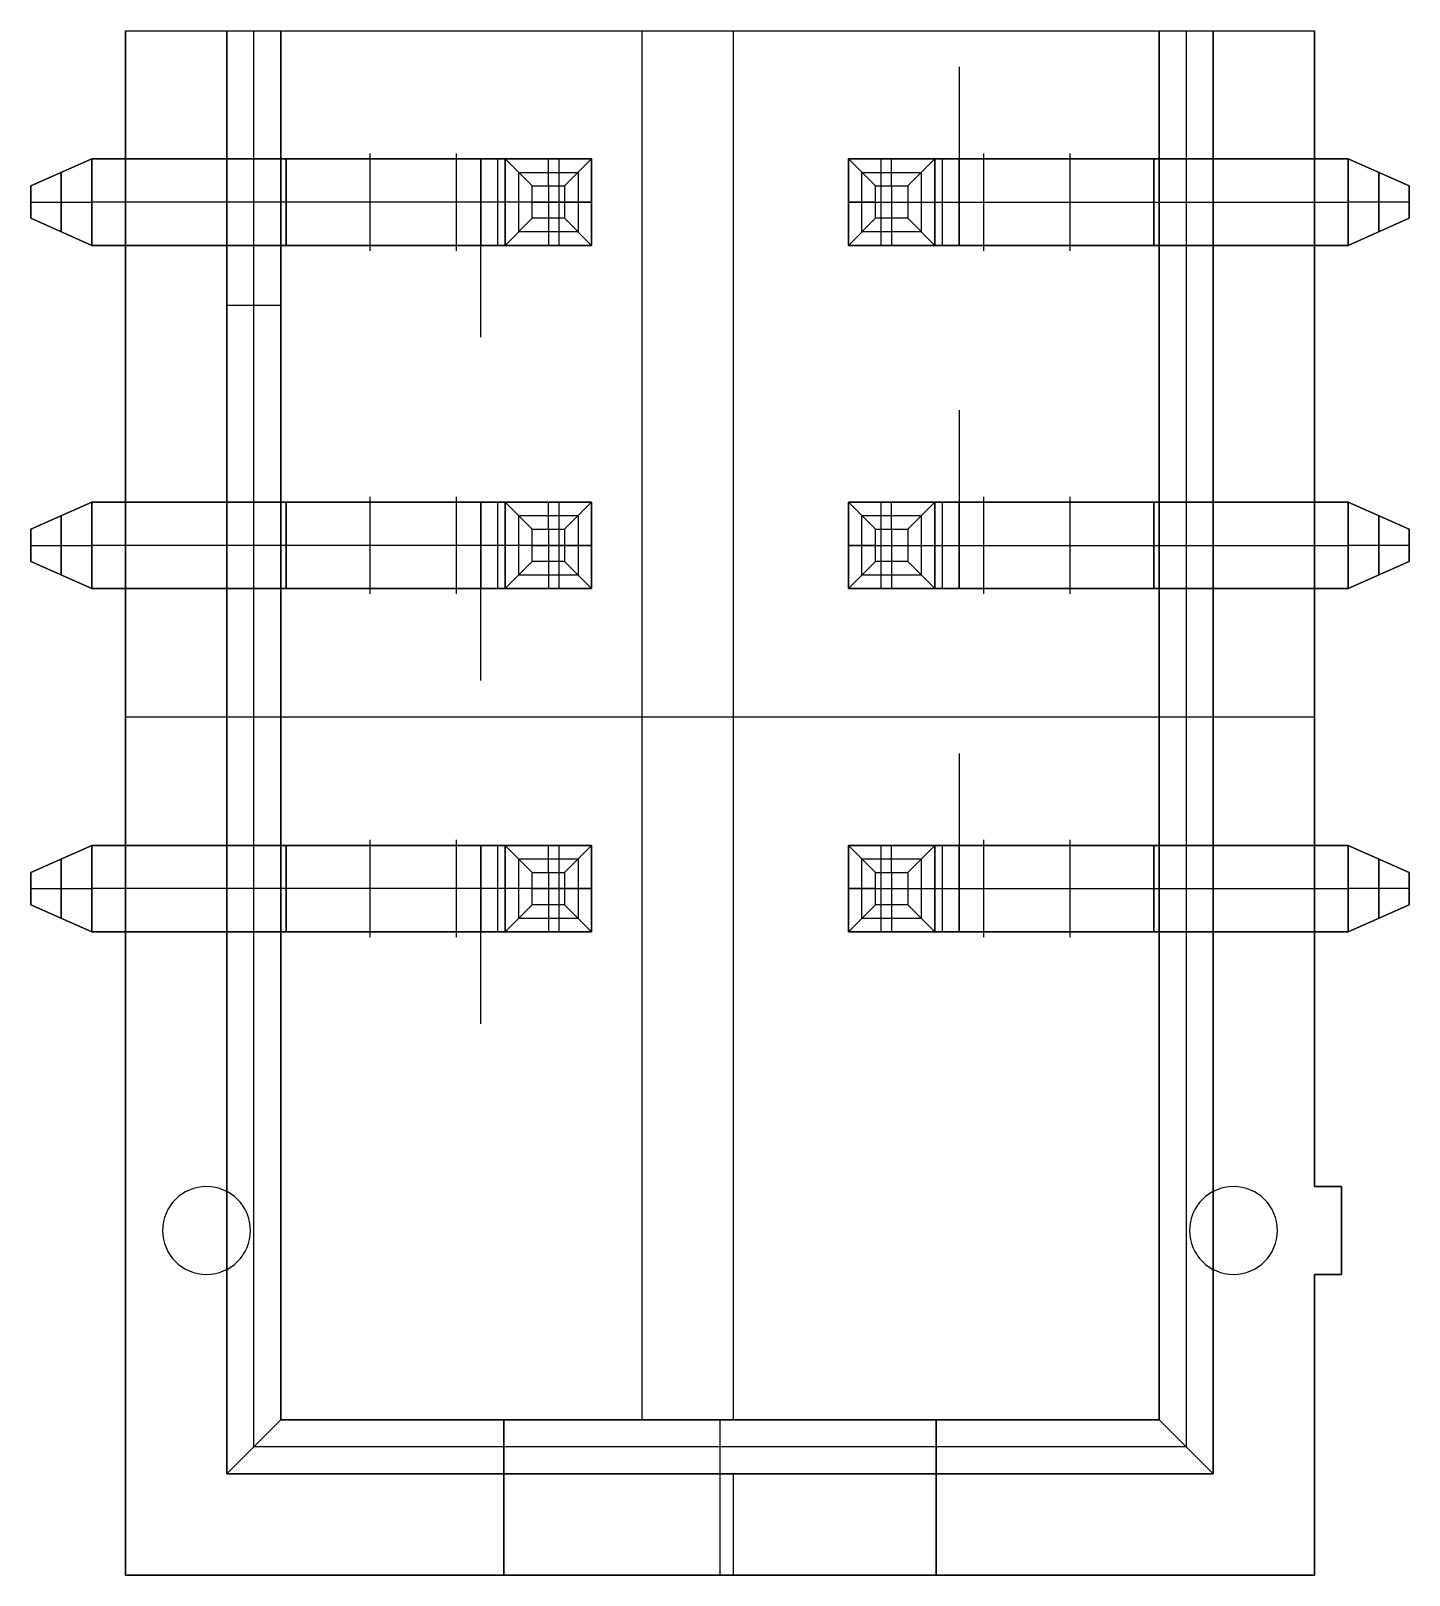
# Model space of a CAD drawing. Extents: x -5.1 to 5.1, y -25.4 to 25.4.
# Drawn here: x -5.1 to 5.1, y -25.4 to -13.97 of the extents above; entities that cross this region are included whole.
import ezdxf

# ---------------------------------------------------------------- set-up
doc = ezdxf.new("R2010")
doc.units = 0
doc.layers.add('IGES_LEVEL_0', color=8, linetype='CONTINUOUS')

msp = doc.modelspace()

# ---------------------------------------------------------------- linework, layer by layer
at = {"layer": 'IGES_LEVEL_0'}
for p, q in [((-4.4, -13.973), (4.4, -13.973)), ((-4.4, -19.05), (-4.4, -13.973)), ((-4.4, -19.05), (-4.4, -13.973)), ((-4.4, -13.973), (-3.65, -13.973)), ((-4.4, -19.05), (-4.4, -13.973)), ((-4.4, -19.05), (-4.4, -13.973)), ((-4.4, -13.973), (-4.4, -19.05)), ((-4.4, -19.05), (-4.4, -13.973)), ((-4.4, -19.05), (-4.4, -13.973)), ((-3.65, -19.05), (-3.65, -13.973)), ((-3.65, -13.973), (-3.65, -19.05)), ((-3.65, -13.973), (-3.25, -13.973)), ((-3.65, -19.05), (-3.65, -13.973)), ((-3.45, -19.05), (-3.45, -13.973)), ((-3.25, -13.973), (3.25, -13.973)), ((-3.25, -19.05), (-3.25, -13.973)), ((-3.25, -13.973), (-3.25, -19.05)), ((-3.25, -19.05), (-3.25, -13.973)), ((-3.25, -13.973), (-3.25, -19.05)), ((-3.25, -19.05), (-3.25, -13.973)), ((-3.25, -13.973), (-3.25, -19.05)), ((-3.25, -19.05), (-3.25, -13.973)), ((-0.575, -19.05), (-0.575, -13.973)), ((0.1, -19.05), (0.1, -13.973)), ((3.25, -13.973), (3.25, -19.05)), ((3.25, -19.05), (3.25, -13.973)), ((3.25, -13.973), (3.65, -13.973)), ((3.25, -19.05), (3.25, -13.973)), ((3.25, -13.973), (3.25, -19.05)), ((3.25, -19.05), (3.25, -13.973)), ((3.25, -13.973), (3.25, -19.05)), ((3.25, -13.973), (3.25, -19.05)), ((3.45, -13.973), (3.45, -19.05)), ((3.65, -13.973), (3.65, -19.05)), ((3.65, -13.973), (4.4, -13.973)), ((3.65, -19.05), (3.65, -13.973)), ((3.65, -13.973), (3.65, -19.05)), ((4.4, -13.973), (4.4, -19.05)), ((4.4, -13.973), (4.4, -19.05)), ((4.4, -13.973), (4.4, -19.05)), ((4.4, -19.05), (4.4, -13.973)), ((4.4, -13.973), (4.4, -19.05)), ((4.4, -13.973), (4.4, -19.05)), ((4.4, -13.973), (4.4, -19.05)), ((1.77, -14.24), (1.77, -15.24)), ((1.77, -14.24), (1.77, -15.24)), ((-5.1, -15.12), (-4.65, -14.92)), ((-5.1, -15.12), (-4.65, -14.92)), ((-4.65, -14.92), (-4.65, -15.56)), ((-4.65, -15.56), (-4.65, -14.92)), ((-1.77, -14.92), (-4.65, -14.92)), ((-1.77, -14.92), (-4.65, -14.92)), ((-2.59, -15.6), (-2.59, -14.88)), ((-1.95, -15.6), (-1.95, -14.88)), ((-1.77, -14.92), (-1.77, -15.56)), ((-1.77, -15.56), (-1.77, -14.92)), ((-0.95, -14.92), (-1.77, -14.92)), ((-1.59, -14.92), (-1.77, -14.92)), ((-1.59, -14.92), (-0.95, -14.92)), ((-1.39, -15.12), (-1.59, -14.92)), ((-1.59, -15.56), (-1.59, -14.92)), ((-1.59, -15.56), (-1.59, -14.92)), ((-1.15, -15.12), (-0.95, -14.92)), ((-0.95, -14.92), (-0.95, -15.56)), ((-0.95, -15.56), (-0.95, -14.92)), ((1.15, -15.12), (0.95, -14.92)), ((0.95, -15.56), (0.95, -14.92)), ((0.95, -14.92), (1.59, -14.92)), ((0.95, -14.92), (0.95, -15.56)), ((1.77, -14.92), (0.95, -14.92)), ((1.39, -15.12), (1.59, -14.92)), ((1.59, -14.92), (1.59, -15.56)), ((1.59, -14.92), (1.77, -14.92)), ((1.59, -14.92), (1.59, -15.56)), ((1.77, -14.92), (4.65, -14.92)), ((1.77, -14.92), (1.77, -15.56)), ((1.77, -15.56), (1.77, -14.92)), ((1.77, -14.92), (4.65, -14.92)), ((1.95, -14.88), (1.95, -15.6)), ((2.59, -14.88), (2.59, -15.6)), ((4.65, -14.92), (4.65, -15.56)), ((5.1, -15.12), (4.65, -14.92)), ((5.1, -15.12), (4.65, -14.92)), ((4.65, -15.56), (4.65, -14.92)), ((-5.1, -15.36), (-5.1, -15.12)), ((-5.1, -15.12), (-5.1, -15.36)), ((-1.39, -15.12), (-1.15, -15.12)), ((-1.39, -15.36), (-1.39, -15.12)), ((-1.15, -15.12), (-1.15, -15.36)), ((1.15, -15.36), (1.15, -15.12)), ((1.15, -15.12), (1.39, -15.12)), ((1.39, -15.12), (1.39, -15.36)), ((5.1, -15.36), (5.1, -15.12)), ((5.1, -15.12), (5.1, -15.36)), ((-1.77, -16.24), (-1.77, -15.24)), ((-1.77, -16.24), (-1.77, -15.24)), ((-5.1, -15.36), (-4.65, -15.56)), ((-5.1, -15.36), (-4.65, -15.56)), ((-1.39, -15.36), (-1.59, -15.56)), ((-1.15, -15.36), (-1.39, -15.36)), ((-1.15, -15.36), (-0.95, -15.56)), ((1.15, -15.36), (0.95, -15.56)), ((1.39, -15.36), (1.15, -15.36)), ((1.39, -15.36), (1.59, -15.56)), ((5.1, -15.36), (4.65, -15.56)), ((5.1, -15.36), (4.65, -15.56)), ((-1.77, -15.56), (-4.65, -15.56)), ((-1.77, -15.56), (-4.65, -15.56)), ((-1.59, -15.56), (-1.77, -15.56)), ((-1.77, -15.56), (-0.95, -15.56)), ((-0.95, -15.56), (-1.59, -15.56)), ((1.59, -15.56), (0.95, -15.56)), ((0.95, -15.56), (1.77, -15.56)), ((1.59, -15.56), (1.77, -15.56)), ((1.77, -15.56), (4.65, -15.56)), ((1.77, -15.56), (4.65, -15.56)), ((-3.65, -16.003), (-3.25, -16.003)), ((1.77, -16.78), (1.77, -17.78)), ((1.77, -16.78), (1.77, -17.78)), ((-5.1, -17.66), (-4.65, -17.46)), ((-5.1, -17.66), (-4.65, -17.46)), ((-4.65, -17.46), (-4.65, -18.1)), ((-4.65, -18.1), (-4.65, -17.46)), ((-1.77, -17.46), (-4.65, -17.46)), ((-1.77, -17.46), (-4.65, -17.46)), ((-2.59, -18.14), (-2.59, -17.42)), ((-1.95, -18.14), (-1.95, -17.42)), ((-1.77, -17.46), (-1.77, -18.1)), ((-1.77, -18.1), (-1.77, -17.46)), ((-0.95, -17.46), (-1.77, -17.46)), ((-1.59, -17.46), (-1.77, -17.46)), ((-1.59, -17.46), (-0.95, -17.46)), ((-1.39, -17.66), (-1.59, -17.46)), ((-1.59, -18.1), (-1.59, -17.46)), ((-1.59, -18.1), (-1.59, -17.46)), ((-1.15, -17.66), (-0.95, -17.46)), ((-0.95, -17.46), (-0.95, -18.1)), ((-0.95, -18.1), (-0.95, -17.46)), ((1.15, -17.66), (0.95, -17.46)), ((0.95, -18.1), (0.95, -17.46)), ((0.95, -17.46), (1.59, -17.46)), ((0.95, -17.46), (0.95, -18.1)), ((1.77, -17.46), (0.95, -17.46)), ((1.39, -17.66), (1.59, -17.46)), ((1.59, -17.46), (1.59, -18.1)), ((1.59, -17.46), (1.77, -17.46)), ((1.59, -17.46), (1.59, -18.1)), ((1.77, -17.46), (4.65, -17.46)), ((1.77, -17.46), (1.77, -18.1)), ((1.77, -18.1), (1.77, -17.46)), ((1.77, -17.46), (4.65, -17.46)), ((1.95, -17.42), (1.95, -18.14)), ((2.59, -17.42), (2.59, -18.14)), ((4.65, -17.46), (4.65, -18.1)), ((5.1, -17.66), (4.65, -17.46)), ((5.1, -17.66), (4.65, -17.46)), ((4.65, -18.1), (4.65, -17.46)), ((-5.1, -17.9), (-5.1, -17.66)), ((-5.1, -17.66), (-5.1, -17.9)), ((-1.39, -17.66), (-1.15, -17.66)), ((-1.39, -17.9), (-1.39, -17.66)), ((-1.15, -17.66), (-1.15, -17.9)), ((1.15, -17.9), (1.15, -17.66)), ((1.15, -17.66), (1.39, -17.66)), ((1.39, -17.66), (1.39, -17.9)), ((5.1, -17.9), (5.1, -17.66)), ((5.1, -17.66), (5.1, -17.9)), ((-1.77, -18.78), (-1.77, -17.78)), ((-1.77, -18.78), (-1.77, -17.78)), ((-5.1, -17.9), (-4.65, -18.1)), ((-5.1, -17.9), (-4.65, -18.1)), ((-1.39, -17.9), (-1.59, -18.1)), ((-1.15, -17.9), (-1.39, -17.9)), ((-1.15, -17.9), (-0.95, -18.1)), ((1.15, -17.9), (0.95, -18.1)), ((1.39, -17.9), (1.15, -17.9)), ((1.39, -17.9), (1.59, -18.1)), ((5.1, -17.9), (4.65, -18.1)), ((5.1, -17.9), (4.65, -18.1)), ((-1.77, -18.1), (-4.65, -18.1)), ((-1.77, -18.1), (-4.65, -18.1)), ((-1.59, -18.1), (-1.77, -18.1)), ((-1.77, -18.1), (-0.95, -18.1)), ((-0.95, -18.1), (-1.59, -18.1)), ((1.59, -18.1), (0.95, -18.1)), ((0.95, -18.1), (1.77, -18.1)), ((1.59, -18.1), (1.77, -18.1)), ((1.77, -18.1), (4.65, -18.1)), ((1.77, -18.1), (4.65, -18.1)), ((-4.4, -19.05), (4.4, -19.05)), ((-4.4, -19.05), (-3.65, -19.05)), ((-4.4, -19.05), (4.4, -19.05)), ((-4.4, -25.4), (-4.4, -19.05)), ((-4.4, -25.4), (-4.4, -19.05)), ((-4.4, -19.05), (-3.65, -19.05)), ((-4.4, -19.05), (-4.4, -25.4)), ((-4.4, -25.4), (-4.4, -19.05)), ((-4.4, -25.4), (-4.4, -19.05)), ((-4.4, -25.4), (-4.4, -19.05)), ((-4.4, -25.4), (-4.4, -19.05)), ((-3.65, -19.05), (-3.25, -19.05)), ((-3.65, -19.05), (-3.65, -24.65)), ((-3.65, -24.65), (-3.65, -19.05)), ((-3.65, -19.05), (-3.25, -19.05)), ((-3.65, -24.65), (-3.65, -19.05)), ((-3.45, -24.45), (-3.45, -19.05)), ((-3.25, -19.05), (3.25, -19.05)), ((-3.25, -19.05), (3.25, -19.05)), ((-3.25, -24.25), (-3.25, -19.05)), ((-3.25, -19.05), (-3.25, -24.25)), ((-3.25, -24.25), (-3.25, -19.05)), ((-3.25, -24.25), (-3.25, -19.05)), ((-3.25, -19.05), (-3.25, -24.25)), ((-3.25, -24.25), (-3.25, -19.05)), ((-3.25, -19.05), (-3.25, -24.25)), ((-0.575, -24.25), (-0.575, -19.05)), ((0.1, -24.25), (0.1, -19.05)), ((3.25, -19.05), (3.65, -19.05)), ((3.25, -19.05), (3.25, -24.25)), ((3.25, -19.05), (3.65, -19.05)), ((3.25, -24.25), (3.25, -19.05)), ((3.25, -24.25), (3.25, -19.05)), ((3.25, -19.05), (3.25, -24.25)), ((3.25, -19.05), (3.25, -24.25)), ((3.25, -19.05), (3.25, -24.25)), ((3.25, -24.25), (3.25, -19.05)), ((3.45, -19.05), (3.45, -24.45)), ((3.65, -19.05), (4.4, -19.05)), ((3.65, -19.05), (4.4, -19.05)), ((3.65, -24.65), (3.65, -19.05)), ((3.65, -19.05), (3.65, -24.65)), ((3.65, -19.05), (3.65, -24.65)), ((4.4, -19.05), (4.4, -22.525)), ((4.4, -19.05), (4.4, -22.525)), ((4.4, -19.05), (4.4, -22.525)), ((4.4, -22.525), (4.4, -19.05)), ((4.4, -19.05), (4.4, -22.525)), ((4.4, -19.05), (4.4, -22.525)), ((4.4, -19.05), (4.4, -22.525)), ((1.77, -19.32), (1.77, -20.32)), ((1.77, -19.32), (1.77, -20.32)), ((-4.4, -21.07), (-4.4, -19.57)), ((-4.4, -19.57), (-4.4, -20.32)), ((-2.59, -20.68), (-2.59, -19.96)), ((-1.95, -20.68), (-1.95, -19.96)), ((1.95, -19.96), (1.95, -20.68)), ((2.59, -19.96), (2.59, -20.68)), ((-5.1, -20.2), (-4.65, -20)), ((-5.1, -20.2), (-4.65, -20)), ((-4.65, -20), (-4.65, -20.64)), ((-4.65, -20.64), (-4.65, -20)), ((-1.77, -20), (-4.65, -20)), ((-1.77, -20), (-4.65, -20)), ((-1.77, -20), (-1.77, -20.64)), ((-1.77, -20.64), (-1.77, -20)), ((-0.95, -20), (-1.77, -20)), ((-1.59, -20), (-1.77, -20)), ((-0.95, -20), (-1.59, -20)), ((-1.59, -20), (-1.59, -20.64)), ((-0.95, -20), (-1.59, -20)), ((-1.59, -20), (-1.59, -20.64)), ((-1.59, -20), (-0.95, -20)), ((-1.39, -20.2), (-1.59, -20)), ((-1.59, -20.64), (-1.59, -20)), ((-1.59, -20.64), (-1.59, -20)), ((-1.15, -20.2), (-0.95, -20)), ((-0.95, -20.64), (-0.95, -20)), ((-0.95, -20.64), (-0.95, -20)), ((-0.95, -20), (-0.95, -20.64)), ((-0.95, -20.64), (-0.95, -20)), ((1.59, -20), (0.95, -20)), ((0.95, -20), (0.95, -20.64)), ((1.59, -20), (0.95, -20)), ((0.95, -20), (0.95, -20.64)), ((1.15, -20.2), (0.95, -20)), ((0.95, -20.64), (0.95, -20)), ((0.95, -20), (1.59, -20)), ((0.95, -20), (0.95, -20.64)), ((1.77, -20), (0.95, -20)), ((1.39, -20.2), (1.59, -20)), ((1.59, -20.64), (1.59, -20)), ((1.59, -20.64), (1.59, -20)), ((1.59, -20), (1.59, -20.64)), ((1.59, -20), (1.77, -20)), ((1.59, -20), (1.59, -20.64)), ((1.77, -20), (4.65, -20)), ((1.77, -20), (1.77, -20.64)), ((1.77, -20.64), (1.77, -20)), ((1.77, -20), (4.65, -20)), ((4.65, -20), (4.65, -20.64)), ((5.1, -20.2), (4.65, -20)), ((5.1, -20.2), (4.65, -20)), ((4.65, -20.64), (4.65, -20)), ((-5.1, -20.44), (-5.1, -20.2)), ((-5.1, -20.2), (-5.1, -20.44)), ((-1.39, -20.2), (-1.15, -20.2)), ((-1.39, -20.44), (-1.39, -20.2)), ((-1.15, -20.2), (-1.15, -20.44)), ((1.15, -20.44), (1.15, -20.2)), ((1.15, -20.2), (1.39, -20.2)), ((1.39, -20.2), (1.39, -20.44)), ((5.1, -20.44), (5.1, -20.2)), ((5.1, -20.2), (5.1, -20.44)), ((-4.4, -20.32), (-4.4, -21.07)), ((-1.77, -21.32), (-1.77, -20.32)), ((-1.77, -21.32), (-1.77, -20.32)), ((-5.1, -20.44), (-4.65, -20.64)), ((-5.1, -20.44), (-4.65, -20.64)), ((-1.39, -20.44), (-1.59, -20.64)), ((-1.15, -20.44), (-1.39, -20.44)), ((-1.15, -20.44), (-0.95, -20.64)), ((1.15, -20.44), (0.95, -20.64)), ((1.39, -20.44), (1.15, -20.44)), ((1.39, -20.44), (1.59, -20.64)), ((5.1, -20.44), (4.65, -20.64)), ((5.1, -20.44), (4.65, -20.64)), ((-1.77, -20.64), (-4.65, -20.64)), ((-1.77, -20.64), (-4.65, -20.64)), ((-1.59, -20.64), (-1.77, -20.64)), ((-1.77, -20.64), (-0.95, -20.64)), ((-1.59, -20.64), (-0.95, -20.64)), ((-1.59, -20.64), (-0.95, -20.64)), ((-0.95, -20.64), (-1.59, -20.64)), ((0.95, -20.64), (1.59, -20.64)), ((0.95, -20.64), (1.59, -20.64)), ((1.59, -20.64), (0.95, -20.64)), ((0.95, -20.64), (1.77, -20.64)), ((1.59, -20.64), (1.77, -20.64)), ((1.77, -20.64), (4.65, -20.64)), ((1.77, -20.64), (4.65, -20.64)), ((4.4, -22.525), (4.6, -22.525)), ((4.4, -22.525), (4.6, -22.525)), ((4.4, -22.525), (4.6, -22.525)), ((4.4, -22.525), (4.6, -22.525)), ((4.4, -22.525), (4.6, -22.525)), ((4.6, -22.525), (4.4, -22.525)), ((4.4, -22.525), (4.6, -22.525)), ((4.6, -22.525), (4.6, -23.175)), ((4.6, -22.525), (4.6, -23.175)), ((4.6, -22.525), (4.6, -23.175)), ((4.6, -22.525), (4.6, -23.175)), ((4.6, -22.525), (4.6, -23.175)), ((4.6, -23.175), (4.6, -22.525)), ((4.6, -22.525), (4.6, -23.175)), ((4.4, -23.175), (4.4, -25.4)), ((4.6, -23.175), (4.4, -23.175)), ((4.4, -23.175), (4.4, -25.4)), ((4.6, -23.175), (4.4, -23.175)), ((4.6, -23.175), (4.4, -23.175)), ((4.4, -23.175), (4.4, -25.4)), ((4.4, -23.175), (4.4, -25.4)), ((4.6, -23.175), (4.4, -23.175)), ((4.4, -23.175), (4.6, -23.175)), ((4.6, -23.175), (4.4, -23.175)), ((4.6, -23.175), (4.4, -23.175)), ((4.4, -23.175), (4.4, -25.4)), ((4.4, -25.4), (4.4, -23.175)), ((4.4, -23.175), (4.4, -25.4)), ((-3.25, -24.25), (-3.65, -24.65)), ((-3.65, -24.65), (-3.25, -24.25)), ((-3.65, -24.65), (-3.25, -24.25)), ((-1.6, -24.25), (-3.25, -24.25)), ((-3.25, -24.25), (3.25, -24.25)), ((-1.6, -24.25), (-3.25, -24.25)), ((-3.25, -24.25), (3.25, -24.25)), ((-1.6, -24.25), (-3.25, -24.25)), ((-3.25, -24.25), (3.25, -24.25)), ((-1.6, -24.25), (-3.25, -24.25)), ((-1.6, -24.25), (-1.6, -25.4)), ((1.6, -24.25), (-1.6, -24.25)), ((1.6, -24.25), (-1.6, -24.25)), ((-1.6, -24.25), (1.6, -24.25)), ((-1.6, -25.4), (-1.6, -24.25)), ((1.6, -24.25), (-1.6, -24.25)), ((-1.6, -25.4), (-1.6, -24.25)), ((-1.6, -24.25), (1.6, -24.25)), ((-1.6, -24.25), (1.6, -24.25)), ((1.6, -24.25), (-1.6, -24.25)), ((-1.6, -24.25), (1.6, -24.25)), ((-1.6, -25.4), (-1.6, -24.25)), ((-1.6, -24.25), (-1.6, -25.4)), ((-1.6, -25.4), (-1.6, -24.25)), ((1.6, -24.25), (-1.6, -24.25)), ((-1.6, -25.4), (-1.6, -24.25)), ((-1.6, -24.25), (1.6, -24.25)), ((0, -24.65), (0, -24.25)), ((0, -25.4), (0, -24.25)), ((1.6, -25.4), (1.6, -24.25)), ((3.25, -24.25), (1.6, -24.25)), ((1.6, -24.25), (1.6, -25.4)), ((3.25, -24.25), (1.6, -24.25)), ((1.6, -25.4), (1.6, -24.25)), ((3.25, -24.25), (1.6, -24.25)), ((3.25, -24.25), (1.6, -24.25)), ((1.6, -24.25), (1.6, -25.4)), ((1.6, -25.4), (1.6, -24.25)), ((1.6, -24.25), (1.6, -25.4)), ((1.6, -24.25), (1.6, -25.4)), ((3.65, -24.65), (3.25, -24.25)), ((3.65, -24.65), (3.25, -24.25)), ((3.25, -24.25), (3.65, -24.65)), ((3.45, -24.45), (-3.45, -24.45)), ((-3.65, -24.65), (3.65, -24.65)), ((3.65, -24.65), (-3.65, -24.65)), ((3.65, -24.65), (-3.65, -24.65)), ((0.1, -25.4), (0.1, -24.65)), ((-1.6, -25.4), (-4.4, -25.4)), ((4.4, -25.4), (-4.4, -25.4)), ((4.4, -25.4), (-4.4, -25.4)), ((-1.6, -25.4), (-4.4, -25.4)), ((-1.6, -25.4), (-4.4, -25.4)), ((-4.4, -25.4), (4.4, -25.4)), ((-1.6, -25.4), (-4.4, -25.4)), ((1.6, -25.4), (-1.6, -25.4)), ((1.6, -25.4), (-1.6, -25.4)), ((1.6, -25.4), (-1.6, -25.4)), ((4.4, -25.4), (1.6, -25.4)), ((4.4, -25.4), (1.6, -25.4)), ((4.4, -25.4), (1.6, -25.4)), ((4.4, -25.4), (1.6, -25.4))]:
    msp.add_line(p, q, dxfattribs=at)
at = {"layer": 'IGES_LEVEL_0', "color": 40}
for p, q in [((-5.1, -15.12), (-4.65, -14.92)), ((-5.1, -15.12), (-4.65, -14.92)), ((-4.65, -14.92), (-5.1, -15.12)), ((-5.1, -15.12), (-4.65, -14.92)), ((-4.65, -14.92), (-5.1, -15.12)), ((-4.65, -14.92), (-4.65, -15.56)), ((-4.65, -15.56), (-4.65, -14.92)), ((-4.65, -15.56), (-4.65, -14.92)), ((-4.65, -14.92), (-1.77, -14.92)), ((-1.77, -14.92), (-4.65, -14.92)), ((-4.65, -14.92), (-4.65, -15.56)), ((-1.77, -14.92), (-4.65, -14.92)), ((-4.65, -14.92), (-1.77, -14.92)), ((-3.21, -14.92), (-3.21, -15.56)), ((-3.21, -15.56), (-3.21, -14.92)), ((-1.77, -14.92), (-1.77, -15.56)), ((-1.77, -15.56), (-1.77, -14.92)), ((-1.77, -14.92), (-1.77, -15.56)), ((-0.95, -14.92), (-1.77, -14.92)), ((-1.77, -14.92), (-1.77, -15.56)), ((-1.59, -14.92), (-1.77, -14.92)), ((-0.95, -14.92), (-1.77, -14.92)), ((-1.77, -14.92), (-1.59, -14.92)), ((-1.643, -15.56), (-1.643, -14.92)), ((-0.95, -14.92), (-1.59, -14.92)), ((-1.59, -14.92), (-1.39, -15.12)), ((-1.39, -15.12), (-1.59, -14.92)), ((-1.59, -14.92), (-1.59, -15.56)), ((-1.59, -15.56), (-1.59, -14.92)), ((-1.59, -14.92), (-0.95, -14.92)), ((-1.59, -14.92), (-0.95, -14.92)), ((-1.59, -15.56), (-1.59, -14.92)), ((-1.59, -14.92), (-1.59, -15.56)), ((-1.59, -15.56), (-1.59, -14.92)), ((-1.27, -15.12), (-1.27, -14.92)), ((-1.19, -15.56), (-1.19, -14.92)), ((-0.95, -14.92), (-1.15, -15.12)), ((-1.15, -15.12), (-0.95, -14.92)), ((-0.95, -15.56), (-0.95, -14.92)), ((-0.95, -15.56), (-0.95, -14.92)), ((-0.95, -14.92), (-0.95, -15.56)), ((-0.95, -15.56), (-0.95, -14.92)), ((-0.95, -14.92), (-0.95, -15.56)), ((1.15, -15.12), (0.95, -14.92)), ((0.95, -14.92), (0.95, -15.56)), ((1.59, -14.92), (0.95, -14.92)), ((0.95, -14.92), (1.15, -15.12)), ((0.95, -14.92), (0.95, -15.56)), ((1.77, -14.92), (0.95, -14.92)), ((0.95, -14.92), (1.59, -14.92)), ((1.77, -14.92), (0.95, -14.92)), ((0.95, -14.92), (1.59, -14.92)), ((0.95, -15.56), (0.95, -14.92)), ((0.95, -14.92), (0.95, -15.56)), ((0.95, -15.56), (0.95, -14.92)), ((1.19, -14.92), (1.19, -15.56)), ((1.27, -15.12), (1.27, -14.92)), ((1.59, -14.92), (1.39, -15.12)), ((1.39, -15.12), (1.59, -14.92)), ((1.59, -15.56), (1.59, -14.92)), ((1.59, -14.92), (1.59, -15.56)), ((1.77, -14.92), (1.59, -14.92)), ((1.59, -14.92), (1.59, -15.56)), ((1.59, -15.56), (1.59, -14.92)), ((1.59, -14.92), (1.59, -15.56)), ((1.59, -14.92), (1.77, -14.92)), ((1.643, -14.92), (1.643, -15.56)), ((1.77, -14.92), (1.77, -15.56)), ((4.65, -14.92), (1.77, -14.92)), ((1.77, -15.56), (1.77, -14.92)), ((1.77, -14.92), (4.65, -14.92)), ((1.77, -15.56), (1.77, -14.92)), ((1.77, -15.56), (1.77, -14.92)), ((1.77, -14.92), (4.65, -14.92)), ((4.65, -14.92), (1.77, -14.92)), ((3.21, -14.92), (3.21, -15.56)), ((3.21, -15.56), (3.21, -14.92)), ((5.1, -15.12), (4.65, -14.92)), ((4.65, -14.92), (4.65, -15.56)), ((5.1, -15.12), (4.65, -14.92)), ((4.65, -14.92), (5.1, -15.12)), ((5.1, -15.12), (4.65, -14.92)), ((4.65, -15.56), (4.65, -14.92)), ((4.65, -14.92), (5.1, -15.12)), ((4.65, -15.56), (4.65, -14.92)), ((4.65, -14.92), (4.65, -15.56)), ((-4.875, -15.46), (-4.875, -15.02)), ((-4.875, -15.02), (-4.875, -15.46)), ((-1.49, -15.02), (-1.05, -15.02)), ((-1.49, -15.46), (-1.49, -15.02)), ((-1.05, -15.02), (-1.05, -15.46)), ((1.05, -15.46), (1.05, -15.02)), ((1.05, -15.02), (1.49, -15.02)), ((1.49, -15.02), (1.49, -15.46)), ((4.875, -15.46), (4.875, -15.02)), ((4.875, -15.02), (4.875, -15.46)), ((-5.1, -15.36), (-5.1, -15.12)), ((-5.1, -15.12), (-5.1, -15.36)), ((-5.1, -15.36), (-5.1, -15.12)), ((-5.1, -15.12), (-5.1, -15.36)), ((-5.1, -15.12), (-5.1, -15.36)), ((-1.39, -15.12), (-1.15, -15.12)), ((-1.39, -15.36), (-1.39, -15.12)), ((-1.39, -15.36), (-1.39, -15.12)), ((-1.39, -15.12), (-1.15, -15.12)), ((-1.27, -15.12), (-1.27, -15.36)), ((-1.15, -15.12), (-1.15, -15.36)), ((-1.15, -15.12), (-1.15, -15.36)), ((1.15, -15.36), (1.15, -15.12)), ((1.15, -15.12), (1.39, -15.12)), ((1.15, -15.36), (1.15, -15.12)), ((1.15, -15.12), (1.39, -15.12)), ((1.27, -15.12), (1.27, -15.36)), ((1.39, -15.12), (1.39, -15.36)), ((1.39, -15.12), (1.39, -15.36)), ((5.1, -15.36), (5.1, -15.12)), ((5.1, -15.12), (5.1, -15.36)), ((5.1, -15.36), (5.1, -15.12)), ((5.1, -15.12), (5.1, -15.36)), ((5.1, -15.12), (5.1, -15.36)), ((-5.1, -15.24), (-4.65, -15.24)), ((-5.1, -15.24), (-4.65, -15.24)), ((-1.77, -15.24), (-4.65, -15.24)), ((-1.77, -15.24), (-4.65, -15.24)), ((-0.95, -15.24), (-1.77, -15.24)), ((-1.59, -15.24), (-1.77, -15.24)), ((-1.39, -15.24), (-1.59, -15.24)), ((-1.39, -15.24), (-1.15, -15.24)), ((-1.15, -15.24), (-0.95, -15.24)), ((1.15, -15.24), (0.95, -15.24)), ((0.95, -15.24), (1.77, -15.24)), ((1.15, -15.24), (1.39, -15.24)), ((1.39, -15.24), (1.59, -15.24)), ((1.59, -15.24), (1.77, -15.24)), ((1.77, -15.24), (4.65, -15.24)), ((1.77, -15.24), (4.65, -15.24)), ((5.1, -15.24), (4.65, -15.24)), ((5.1, -15.24), (4.65, -15.24)), ((-5.1, -15.36), (-4.65, -15.56)), ((-4.65, -15.56), (-5.1, -15.36)), ((-5.1, -15.36), (-4.65, -15.56)), ((-4.65, -15.56), (-5.1, -15.36)), ((-5.1, -15.36), (-4.65, -15.56)), ((-1.59, -15.56), (-1.39, -15.36)), ((-1.39, -15.36), (-1.59, -15.56)), ((-1.15, -15.36), (-1.39, -15.36)), ((-1.15, -15.36), (-1.39, -15.36)), ((-1.27, -15.36), (-1.27, -15.56)), ((-1.15, -15.36), (-0.95, -15.56)), ((-0.95, -15.56), (-1.15, -15.36)), ((0.95, -15.56), (1.15, -15.36)), ((1.15, -15.36), (0.95, -15.56)), ((1.39, -15.36), (1.15, -15.36)), ((1.39, -15.36), (1.15, -15.36)), ((1.27, -15.36), (1.27, -15.56)), ((1.59, -15.56), (1.39, -15.36)), ((1.39, -15.36), (1.59, -15.56)), ((5.1, -15.36), (4.65, -15.56)), ((4.65, -15.56), (5.1, -15.36)), ((5.1, -15.36), (4.65, -15.56)), ((4.65, -15.56), (5.1, -15.36)), ((5.1, -15.36), (4.65, -15.56)), ((-1.05, -15.46), (-1.49, -15.46)), ((1.49, -15.46), (1.05, -15.46)), ((-1.77, -15.56), (-4.65, -15.56)), ((-4.65, -15.56), (-1.77, -15.56)), ((-1.77, -15.56), (-4.65, -15.56)), ((-4.65, -15.56), (-1.77, -15.56)), ((-1.77, -15.56), (-0.95, -15.56)), ((-1.77, -15.56), (-1.59, -15.56)), ((-1.59, -15.56), (-1.77, -15.56)), ((-1.77, -15.56), (-0.95, -15.56)), ((-1.59, -15.56), (-0.95, -15.56)), ((-0.95, -15.56), (-1.59, -15.56)), ((-0.95, -15.56), (-1.59, -15.56)), ((0.95, -15.56), (1.59, -15.56)), ((0.95, -15.56), (1.77, -15.56)), ((1.59, -15.56), (0.95, -15.56)), ((0.95, -15.56), (1.77, -15.56)), ((1.59, -15.56), (0.95, -15.56)), ((1.59, -15.56), (1.77, -15.56)), ((1.77, -15.56), (1.59, -15.56)), ((1.77, -15.56), (4.65, -15.56)), ((4.65, -15.56), (1.77, -15.56)), ((1.77, -15.56), (4.65, -15.56)), ((4.65, -15.56), (1.77, -15.56)), ((-5.1, -17.66), (-4.65, -17.46)), ((-5.1, -17.66), (-4.65, -17.46)), ((-4.65, -17.46), (-5.1, -17.66)), ((-5.1, -17.66), (-4.65, -17.46)), ((-4.65, -17.46), (-5.1, -17.66)), ((-4.65, -17.46), (-4.65, -18.1)), ((-4.65, -18.1), (-4.65, -17.46)), ((-4.65, -18.1), (-4.65, -17.46)), ((-4.65, -17.46), (-1.77, -17.46)), ((-1.77, -17.46), (-4.65, -17.46)), ((-4.65, -17.46), (-4.65, -18.1)), ((-1.77, -17.46), (-4.65, -17.46)), ((-4.65, -17.46), (-1.77, -17.46)), ((-3.21, -17.46), (-3.21, -18.1)), ((-3.21, -18.1), (-3.21, -17.46)), ((-1.77, -17.46), (-1.77, -18.1)), ((-1.77, -18.1), (-1.77, -17.46)), ((-1.77, -17.46), (-1.77, -18.1)), ((-0.95, -17.46), (-1.77, -17.46)), ((-1.77, -17.46), (-1.77, -18.1)), ((-1.59, -17.46), (-1.77, -17.46)), ((-0.95, -17.46), (-1.77, -17.46)), ((-1.77, -17.46), (-1.59, -17.46)), ((-1.643, -18.1), (-1.643, -17.46)), ((-0.95, -17.46), (-1.59, -17.46)), ((-1.59, -17.46), (-1.39, -17.66)), ((-1.39, -17.66), (-1.59, -17.46)), ((-1.59, -17.46), (-1.59, -18.1)), ((-1.59, -18.1), (-1.59, -17.46)), ((-1.59, -17.46), (-0.95, -17.46)), ((-1.59, -17.46), (-0.95, -17.46)), ((-1.59, -18.1), (-1.59, -17.46)), ((-1.59, -17.46), (-1.59, -18.1)), ((-1.59, -18.1), (-1.59, -17.46)), ((-1.27, -17.66), (-1.27, -17.46)), ((-1.19, -18.1), (-1.19, -17.46)), ((-0.95, -17.46), (-1.15, -17.66)), ((-1.15, -17.66), (-0.95, -17.46)), ((-0.95, -18.1), (-0.95, -17.46)), ((-0.95, -18.1), (-0.95, -17.46)), ((-0.95, -17.46), (-0.95, -18.1)), ((-0.95, -18.1), (-0.95, -17.46)), ((-0.95, -17.46), (-0.95, -18.1)), ((1.15, -17.66), (0.95, -17.46)), ((0.95, -17.46), (0.95, -18.1)), ((1.59, -17.46), (0.95, -17.46)), ((0.95, -17.46), (1.15, -17.66)), ((0.95, -17.46), (0.95, -18.1)), ((1.77, -17.46), (0.95, -17.46)), ((0.95, -17.46), (1.59, -17.46)), ((1.77, -17.46), (0.95, -17.46)), ((0.95, -17.46), (1.59, -17.46)), ((0.95, -18.1), (0.95, -17.46)), ((0.95, -17.46), (0.95, -18.1)), ((0.95, -18.1), (0.95, -17.46)), ((1.19, -17.46), (1.19, -18.1)), ((1.27, -17.66), (1.27, -17.46)), ((1.59, -17.46), (1.39, -17.66)), ((1.39, -17.66), (1.59, -17.46)), ((1.59, -18.1), (1.59, -17.46)), ((1.59, -17.46), (1.59, -18.1)), ((1.77, -17.46), (1.59, -17.46)), ((1.59, -17.46), (1.59, -18.1)), ((1.59, -18.1), (1.59, -17.46)), ((1.59, -17.46), (1.59, -18.1)), ((1.59, -17.46), (1.77, -17.46)), ((1.643, -17.46), (1.643, -18.1)), ((1.77, -17.46), (1.77, -18.1)), ((4.65, -17.46), (1.77, -17.46)), ((1.77, -18.1), (1.77, -17.46)), ((1.77, -17.46), (4.65, -17.46)), ((1.77, -18.1), (1.77, -17.46)), ((1.77, -18.1), (1.77, -17.46)), ((1.77, -17.46), (4.65, -17.46)), ((4.65, -17.46), (1.77, -17.46)), ((3.21, -17.46), (3.21, -18.1)), ((3.21, -18.1), (3.21, -17.46)), ((5.1, -17.66), (4.65, -17.46)), ((4.65, -17.46), (4.65, -18.1)), ((5.1, -17.66), (4.65, -17.46)), ((4.65, -17.46), (5.1, -17.66)), ((5.1, -17.66), (4.65, -17.46)), ((4.65, -18.1), (4.65, -17.46)), ((4.65, -17.46), (5.1, -17.66)), ((4.65, -18.1), (4.65, -17.46)), ((4.65, -17.46), (4.65, -18.1)), ((-4.875, -18), (-4.875, -17.56)), ((-4.875, -17.56), (-4.875, -18)), ((-1.49, -17.56), (-1.05, -17.56)), ((-1.49, -18), (-1.49, -17.56)), ((-1.05, -17.56), (-1.05, -18)), ((1.05, -18), (1.05, -17.56)), ((1.05, -17.56), (1.49, -17.56)), ((1.49, -17.56), (1.49, -18)), ((4.875, -18), (4.875, -17.56)), ((4.875, -17.56), (4.875, -18)), ((-5.1, -17.9), (-5.1, -17.66)), ((-5.1, -17.66), (-5.1, -17.9)), ((-5.1, -17.9), (-5.1, -17.66)), ((-5.1, -17.66), (-5.1, -17.9)), ((-5.1, -17.66), (-5.1, -17.9)), ((-1.39, -17.66), (-1.15, -17.66)), ((-1.39, -17.9), (-1.39, -17.66)), ((-1.39, -17.9), (-1.39, -17.66)), ((-1.39, -17.66), (-1.15, -17.66)), ((-1.27, -17.66), (-1.27, -17.9)), ((-1.15, -17.66), (-1.15, -17.9)), ((-1.15, -17.66), (-1.15, -17.9)), ((1.15, -17.9), (1.15, -17.66)), ((1.15, -17.66), (1.39, -17.66)), ((1.15, -17.9), (1.15, -17.66)), ((1.15, -17.66), (1.39, -17.66)), ((1.27, -17.66), (1.27, -17.9)), ((1.39, -17.66), (1.39, -17.9)), ((1.39, -17.66), (1.39, -17.9)), ((5.1, -17.9), (5.1, -17.66)), ((5.1, -17.66), (5.1, -17.9)), ((5.1, -17.9), (5.1, -17.66)), ((5.1, -17.66), (5.1, -17.9)), ((5.1, -17.66), (5.1, -17.9)), ((-5.1, -17.78), (-4.65, -17.78)), ((-5.1, -17.78), (-4.65, -17.78)), ((-1.77, -17.78), (-4.65, -17.78)), ((-1.77, -17.78), (-4.65, -17.78)), ((-0.95, -17.78), (-1.77, -17.78)), ((-1.59, -17.78), (-1.77, -17.78)), ((-1.39, -17.78), (-1.59, -17.78)), ((-1.39, -17.78), (-1.15, -17.78)), ((-1.15, -17.78), (-0.95, -17.78)), ((1.15, -17.78), (0.95, -17.78)), ((0.95, -17.78), (1.77, -17.78)), ((1.15, -17.78), (1.39, -17.78)), ((1.39, -17.78), (1.59, -17.78)), ((1.59, -17.78), (1.77, -17.78)), ((1.77, -17.78), (4.65, -17.78)), ((1.77, -17.78), (4.65, -17.78)), ((5.1, -17.78), (4.65, -17.78)), ((5.1, -17.78), (4.65, -17.78)), ((-5.1, -17.9), (-4.65, -18.1)), ((-4.65, -18.1), (-5.1, -17.9)), ((-5.1, -17.9), (-4.65, -18.1)), ((-4.65, -18.1), (-5.1, -17.9)), ((-5.1, -17.9), (-4.65, -18.1)), ((-1.59, -18.1), (-1.39, -17.9)), ((-1.39, -17.9), (-1.59, -18.1)), ((-1.15, -17.9), (-1.39, -17.9)), ((-1.15, -17.9), (-1.39, -17.9)), ((-1.27, -17.9), (-1.27, -18.1)), ((-1.15, -17.9), (-0.95, -18.1)), ((-0.95, -18.1), (-1.15, -17.9)), ((0.95, -18.1), (1.15, -17.9)), ((1.15, -17.9), (0.95, -18.1)), ((1.39, -17.9), (1.15, -17.9)), ((1.39, -17.9), (1.15, -17.9)), ((1.27, -17.9), (1.27, -18.1)), ((1.59, -18.1), (1.39, -17.9)), ((1.39, -17.9), (1.59, -18.1)), ((5.1, -17.9), (4.65, -18.1)), ((4.65, -18.1), (5.1, -17.9)), ((5.1, -17.9), (4.65, -18.1)), ((4.65, -18.1), (5.1, -17.9)), ((5.1, -17.9), (4.65, -18.1)), ((-1.05, -18), (-1.49, -18)), ((1.49, -18), (1.05, -18)), ((-1.77, -18.1), (-4.65, -18.1)), ((-4.65, -18.1), (-1.77, -18.1)), ((-1.77, -18.1), (-4.65, -18.1)), ((-4.65, -18.1), (-1.77, -18.1)), ((-1.77, -18.1), (-0.95, -18.1)), ((-1.77, -18.1), (-1.59, -18.1)), ((-1.59, -18.1), (-1.77, -18.1)), ((-1.77, -18.1), (-0.95, -18.1)), ((-1.59, -18.1), (-0.95, -18.1)), ((-0.95, -18.1), (-1.59, -18.1)), ((-0.95, -18.1), (-1.59, -18.1)), ((0.95, -18.1), (1.59, -18.1)), ((0.95, -18.1), (1.77, -18.1)), ((1.59, -18.1), (0.95, -18.1)), ((0.95, -18.1), (1.77, -18.1)), ((1.59, -18.1), (0.95, -18.1)), ((1.59, -18.1), (1.77, -18.1)), ((1.77, -18.1), (1.59, -18.1)), ((1.77, -18.1), (4.65, -18.1)), ((4.65, -18.1), (1.77, -18.1)), ((1.77, -18.1), (4.65, -18.1)), ((4.65, -18.1), (1.77, -18.1)), ((-5.1, -20.2), (-4.65, -20)), ((-5.1, -20.2), (-4.65, -20)), ((-4.65, -20), (-5.1, -20.2)), ((-5.1, -20.2), (-4.65, -20)), ((-4.65, -20), (-5.1, -20.2)), ((-4.875, -20.54), (-4.875, -20.1)), ((-4.875, -20.1), (-4.875, -20.54)), ((-4.65, -20), (-4.65, -20.64)), ((-4.65, -20.64), (-4.65, -20)), ((-4.65, -20.64), (-4.65, -20)), ((-4.65, -20), (-1.77, -20)), ((-1.77, -20), (-4.65, -20)), ((-4.65, -20), (-4.65, -20.64)), ((-1.77, -20), (-4.65, -20)), ((-4.65, -20), (-1.77, -20)), ((-3.21, -20), (-3.21, -20.64)), ((-3.21, -20.64), (-3.21, -20)), ((-1.77, -20), (-1.77, -20.64)), ((-1.77, -20.64), (-1.77, -20)), ((-1.77, -20), (-1.77, -20.64)), ((-0.95, -20), (-1.77, -20)), ((-1.77, -20), (-1.77, -20.64)), ((-1.59, -20), (-1.77, -20)), ((-0.95, -20), (-1.77, -20)), ((-1.77, -20), (-1.59, -20)), ((-1.643, -20.64), (-1.643, -20)), ((-0.95, -20), (-1.59, -20)), ((-1.59, -20), (-1.39, -20.2)), ((-1.39, -20.2), (-1.59, -20)), ((-1.59, -20), (-1.59, -20.64)), ((-1.59, -20.64), (-1.59, -20)), ((-1.59, -20), (-0.95, -20)), ((-1.59, -20), (-0.95, -20)), ((-1.59, -20.64), (-1.59, -20)), ((-1.59, -20), (-1.59, -20.64)), ((-1.59, -20.64), (-1.59, -20)), ((-1.49, -20.1), (-1.05, -20.1)), ((-1.49, -20.54), (-1.49, -20.1)), ((-1.27, -20.2), (-1.27, -20)), ((-1.19, -20.64), (-1.19, -20)), ((-0.95, -20), (-1.15, -20.2)), ((-1.15, -20.2), (-0.95, -20)), ((-1.05, -20.1), (-1.05, -20.54)), ((-0.95, -20.64), (-0.95, -20)), ((-0.95, -20.64), (-0.95, -20)), ((-0.95, -20), (-0.95, -20.64)), ((-0.95, -20.64), (-0.95, -20)), ((-0.95, -20), (-0.95, -20.64)), ((1.15, -20.2), (0.95, -20)), ((0.95, -20), (0.95, -20.64)), ((1.59, -20), (0.95, -20)), ((0.95, -20), (1.15, -20.2)), ((0.95, -20), (0.95, -20.64)), ((1.77, -20), (0.95, -20)), ((0.95, -20), (1.59, -20)), ((1.77, -20), (0.95, -20)), ((0.95, -20), (1.59, -20)), ((0.95, -20.64), (0.95, -20)), ((0.95, -20), (0.95, -20.64)), ((0.95, -20.64), (0.95, -20)), ((1.05, -20.54), (1.05, -20.1)), ((1.05, -20.1), (1.49, -20.1)), ((1.19, -20), (1.19, -20.64)), ((1.27, -20.2), (1.27, -20)), ((1.59, -20), (1.39, -20.2)), ((1.39, -20.2), (1.59, -20)), ((1.49, -20.1), (1.49, -20.54)), ((1.59, -20.64), (1.59, -20)), ((1.59, -20), (1.59, -20.64)), ((1.77, -20), (1.59, -20)), ((1.59, -20), (1.59, -20.64)), ((1.59, -20.64), (1.59, -20)), ((1.59, -20), (1.59, -20.64)), ((1.59, -20), (1.77, -20)), ((1.643, -20), (1.643, -20.64)), ((1.77, -20), (1.77, -20.64)), ((4.65, -20), (1.77, -20)), ((1.77, -20.64), (1.77, -20)), ((1.77, -20), (4.65, -20)), ((1.77, -20.64), (1.77, -20)), ((1.77, -20.64), (1.77, -20)), ((1.77, -20), (4.65, -20)), ((4.65, -20), (1.77, -20)), ((3.21, -20), (3.21, -20.64)), ((3.21, -20.64), (3.21, -20)), ((5.1, -20.2), (4.65, -20)), ((4.65, -20), (4.65, -20.64)), ((5.1, -20.2), (4.65, -20)), ((4.65, -20), (5.1, -20.2)), ((5.1, -20.2), (4.65, -20)), ((4.65, -20.64), (4.65, -20)), ((4.65, -20), (5.1, -20.2)), ((4.65, -20.64), (4.65, -20)), ((4.65, -20), (4.65, -20.64)), ((4.875, -20.54), (4.875, -20.1)), ((4.875, -20.1), (4.875, -20.54)), ((-5.1, -20.44), (-5.1, -20.2)), ((-5.1, -20.2), (-5.1, -20.44)), ((-5.1, -20.44), (-5.1, -20.2)), ((-5.1, -20.2), (-5.1, -20.44)), ((-5.1, -20.2), (-5.1, -20.44)), ((-1.39, -20.2), (-1.15, -20.2)), ((-1.39, -20.44), (-1.39, -20.2)), ((-1.39, -20.44), (-1.39, -20.2)), ((-1.39, -20.2), (-1.15, -20.2)), ((-1.27, -20.2), (-1.27, -20.44)), ((-1.15, -20.2), (-1.15, -20.44)), ((-1.15, -20.2), (-1.15, -20.44)), ((1.15, -20.44), (1.15, -20.2)), ((1.15, -20.2), (1.39, -20.2)), ((1.15, -20.44), (1.15, -20.2)), ((1.15, -20.2), (1.39, -20.2)), ((1.27, -20.2), (1.27, -20.44)), ((1.39, -20.2), (1.39, -20.44)), ((1.39, -20.2), (1.39, -20.44)), ((5.1, -20.44), (5.1, -20.2)), ((5.1, -20.2), (5.1, -20.44)), ((5.1, -20.44), (5.1, -20.2)), ((5.1, -20.2), (5.1, -20.44)), ((5.1, -20.2), (5.1, -20.44)), ((-5.1, -20.32), (-4.65, -20.32)), ((-5.1, -20.32), (-4.65, -20.32)), ((-1.77, -20.32), (-4.65, -20.32)), ((-1.77, -20.32), (-4.65, -20.32)), ((-0.95, -20.32), (-1.77, -20.32)), ((-1.59, -20.32), (-1.77, -20.32)), ((-1.39, -20.32), (-1.59, -20.32)), ((-1.39, -20.32), (-1.15, -20.32)), ((-1.15, -20.32), (-0.95, -20.32)), ((1.15, -20.32), (0.95, -20.32)), ((0.95, -20.32), (1.77, -20.32)), ((1.15, -20.32), (1.39, -20.32)), ((1.39, -20.32), (1.59, -20.32)), ((1.59, -20.32), (1.77, -20.32)), ((1.77, -20.32), (4.65, -20.32)), ((1.77, -20.32), (4.65, -20.32)), ((5.1, -20.32), (4.65, -20.32)), ((5.1, -20.32), (4.65, -20.32)), ((-5.1, -20.44), (-4.65, -20.64)), ((-4.65, -20.64), (-5.1, -20.44)), ((-5.1, -20.44), (-4.65, -20.64)), ((-4.65, -20.64), (-5.1, -20.44)), ((-5.1, -20.44), (-4.65, -20.64)), ((-1.59, -20.64), (-1.39, -20.44)), ((-1.39, -20.44), (-1.59, -20.64)), ((-1.15, -20.44), (-1.39, -20.44)), ((-1.15, -20.44), (-1.39, -20.44)), ((-1.27, -20.44), (-1.27, -20.64)), ((-1.15, -20.44), (-0.95, -20.64)), ((-0.95, -20.64), (-1.15, -20.44)), ((0.95, -20.64), (1.15, -20.44)), ((1.15, -20.44), (0.95, -20.64)), ((1.39, -20.44), (1.15, -20.44)), ((1.39, -20.44), (1.15, -20.44)), ((1.27, -20.44), (1.27, -20.64)), ((1.59, -20.64), (1.39, -20.44)), ((1.39, -20.44), (1.59, -20.64)), ((5.1, -20.44), (4.65, -20.64)), ((4.65, -20.64), (5.1, -20.44)), ((5.1, -20.44), (4.65, -20.64)), ((4.65, -20.64), (5.1, -20.44)), ((5.1, -20.44), (4.65, -20.64)), ((-1.05, -20.54), (-1.49, -20.54)), ((1.49, -20.54), (1.05, -20.54)), ((-1.77, -20.64), (-4.65, -20.64)), ((-4.65, -20.64), (-1.77, -20.64)), ((-1.77, -20.64), (-4.65, -20.64)), ((-4.65, -20.64), (-1.77, -20.64)), ((-1.77, -20.64), (-0.95, -20.64)), ((-1.77, -20.64), (-1.59, -20.64)), ((-1.59, -20.64), (-1.77, -20.64)), ((-1.77, -20.64), (-0.95, -20.64)), ((-1.59, -20.64), (-0.95, -20.64)), ((-0.95, -20.64), (-1.59, -20.64)), ((-0.95, -20.64), (-1.59, -20.64)), ((0.95, -20.64), (1.59, -20.64)), ((0.95, -20.64), (1.77, -20.64)), ((1.59, -20.64), (0.95, -20.64)), ((0.95, -20.64), (1.77, -20.64)), ((1.59, -20.64), (0.95, -20.64)), ((1.59, -20.64), (1.77, -20.64)), ((1.77, -20.64), (1.59, -20.64)), ((1.77, -20.64), (4.65, -20.64)), ((4.65, -20.64), (1.77, -20.64)), ((1.77, -20.64), (4.65, -20.64)), ((4.65, -20.64), (1.77, -20.64))]:
    msp.add_line(p, q, dxfattribs=at)
at = {"layer": 'IGES_LEVEL_0'}
for centre, start, end in [((-3.8, -22.85), 90, 270), ((-3.8, -22.85), 90, 270), ((-3.8, -22.85), 90, 270), ((-3.8, -22.85), 90, 270), ((-3.8, -22.85), 90, 270), ((-3.8, -22.85), 90, 270), ((-3.8, -22.85), 90, 270), ((-3.8, -22.85), 270, 90), ((-3.8, -22.85), 270, 90), ((-3.8, -22.85), 270, 90), ((-3.8, -22.85), 270, 90), ((-3.8, -22.85), 270, 90), ((-3.8, -22.85), 270, 90), ((-3.8, -22.85), 270, 90), ((3.8, -22.85), 90, 270), ((3.8, -22.85), 90, 270), ((3.8, -22.85), 90, 270), ((3.8, -22.85), 90, 270), ((3.8, -22.85), 90, 270), ((3.8, -22.85), 90, 270), ((3.8, -22.85), 90, 270), ((3.8, -22.85), 270, 90), ((3.8, -22.85), 270, 90), ((3.8, -22.85), 270, 90), ((3.8, -22.85), 270, 90), ((3.8, -22.85), 270, 90), ((3.8, -22.85), 270, 90), ((3.8, -22.85), 270, 90)]:
    msp.add_arc(centre, 0.325, start, end, dxfattribs=at)

doc.saveas('drawing.dxf')
